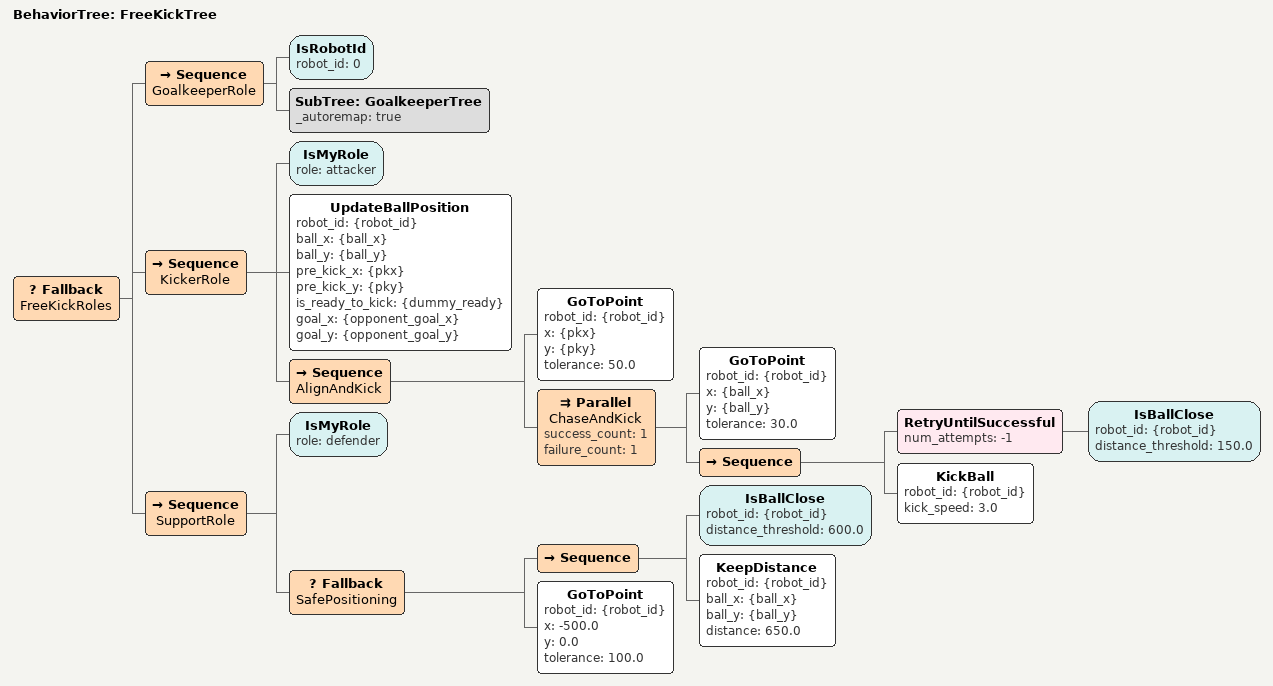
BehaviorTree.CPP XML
<root BTCPP_format="4">
    <BehaviorTree ID="FreeKickTree">
        <Fallback name="FreeKickRoles">

            <!-- 1. GOLEIRO: Continua na meta -->
            <Sequence name="GoalkeeperRole">
                <IsRobotId robot_id="0"/>
                <SubTree ID="GoalkeeperTree" _autoremap="true"/>
            </Sequence>

            <!-- 2. COBRADOR (Atacante) -->
            <Sequence name="KickerRole">
                <IsMyRole role="attacker"/>

                <UpdateBallPosition robot_id="{robot_id}"
                                    ball_x="{ball_x}" ball_y="{ball_y}"
                                    pre_kick_x="{pkx}" pre_kick_y="{pky}"
                                    is_ready_to_kick="{dummy_ready}"
                                    goal_x="{opponent_goal_x}" goal_y="{opponent_goal_y}"/>

                <!-- A MÁGICA: Alinha primeiro, depois atropela e chuta -->
                <Sequence name="AlignAndKick">

                    <!-- PASSO 1: Pré-alinhamento com tolerância -->
                    <GoToPoint robot_id="{robot_id}" x="{pkx}" y="{pky}" tolerance="50.0"/>

                    <!-- PASSO 2: Investida final e chute forte letal -->
                    <Parallel name="ChaseAndKick" success_count="1" failure_count="1">
                        <GoToPoint robot_id="{robot_id}" x="{ball_x}" y="{ball_y}" tolerance="30.0"/>
                        <Sequence>
                            <RetryUntilSuccessful num_attempts="-1">
                                <IsBallClose robot_id="{robot_id}" distance_threshold="150.0"/>
                            </RetryUntilSuccessful>
                            <KickBall robot_id="{robot_id}" kick_speed="3.0"/>
                        </Sequence>
                    </Parallel>

                </Sequence>
            </Sequence>

            <!-- 3. SUPORTE (Zagueiro): Defende respeitando a regra de distância -->
            <Sequence name="SupportRole">
                <IsMyRole role="defender"/>
                <Fallback name="SafePositioning">
                    <Sequence>
                        <IsBallClose robot_id="{robot_id}" distance_threshold="600.0"/>
                        <KeepDistance robot_id="{robot_id}" ball_x="{ball_x}" ball_y="{ball_y}" distance="650.0"/>
                    </Sequence>
                    <GoToPoint robot_id="{robot_id}" x="-500.0" y="0.0" tolerance="100.0"/>
                </Fallback>
            </Sequence>

        </Fallback>
    </BehaviorTree>
</root>
